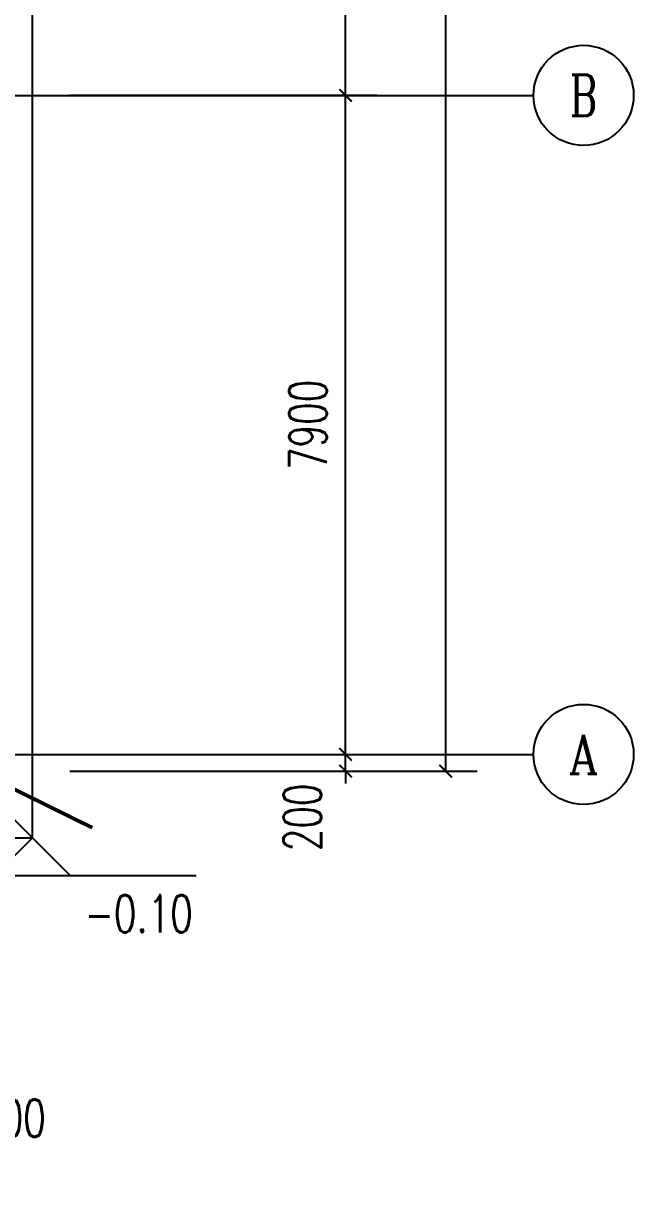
# Model space of a CAD drawing. Extents: x 1162612 to 1711260, y -157368 to 197905.
# Drawn here: x 1677381 to 1684689, y -75115 to -61100 of the extents above; entities that cross this region are included whole.
import ezdxf
from ezdxf.enums import TextEntityAlignment as Align

# ---------------------------------------------------------------- set-up
doc = ezdxf.new("R2010")
doc.units = 0
doc.header["$LTSCALE"] = 1000
doc.header["$MEASUREMENT"] = 0
doc.linetypes.add('CENTER2', pattern=[1.14, 0.75, -0.13, 0.13, -0.13])
doc.linetypes.add('DOTE', pattern=[2.42, 2, -0.2, 0.02, -0.2])
doc.layers.get('0').update_dxf_attribs({"linetype": 'CONTINUOUS'})
doc.layers.get('DEFPOINTS').update_dxf_attribs({"linetype": 'CONTINUOUS'})
for name, color, linetype in [('AXIS', 3, 'CONTINUOUS'), ('AXIS_TEXT', 7, 'CONTINUOUS'), ('DIM_ELEV', 3, 'CONTINUOUS'), ('DOTE', 1, 'DOTE'), ('GROUND', 2, 'CONTINUOUS'), ('PUB_TEXT', 7, 'CONTINUOUS'), ('WIRE-接地', 4, 'CONTINUOUS')]:
    doc.layers.add(name, color=color, linetype=linetype)
doc.styles.add('_TCH_AXIS', font='COMPLEX', dxfattribs={"bigfont": 'GBCBIG'})
doc.styles.add('_TCH_DIM', font='SIMPLEX', dxfattribs={"bigfont": 'GBCBIG'})
doc.styles.add('COMPLEX', font='COMPLEX')
doc.styles.add('DIM_FONT', font='SIMPLEX', dxfattribs={"width": 0.7, "bigfont": 'GBCBIG'})
doc.dimstyles.new('DIMN150', dxfattribs={"dimscale": 1.5, "dimtxt": 300, "dimasz": 100, "dimexe": 250, "dimexo": 300, "dimgap": 150, "dimtad": 1, "dimdec": 0, "dimzin": 0, "dimtxsty": 'DIM_FONT', "dimblk": 'ARCHTICK', "dimcen": 0.09, "dimclrt": 7, "dimazin": 3, "dimtfac": 1, "dimtdec": 0, "dimtix": 1, "dimtmove": 0, "dimatfit": 3, "dimtolj": 1, "dimtzin": 0})

# ---------------------------------------------------------------- blocks, each defined once
blk = doc.blocks.new('_ARCHTICK')
at = {"color": 0, "linetype": 'BYBLOCK', "const_width": 0.15}
blk.add_lwpolyline([(-0.5, -0.5), (0.5, 0.5)], dxfattribs=at)
blk = doc.blocks.new('*D128')
at = {"layer": 'AXIS', "color": 0}
for p, q in [((1785664, 65727), (1785664, 61924)), ((1785864, 65727), (1785864, 61924)), ((1785664, 62299), (1785514, 62299)), ((1785664, 62299), (1785864, 62299)), ((1785864, 62299), (1786014, 62299))]:
    blk.add_line(p, q, dxfattribs=at)
at = {"layer": 'DEFPOINTS', "color": 0}
for p in [(1785664, 66177), (1785864, 66177), (1785864, 62299)]:
    blk.add_point(p, dxfattribs=at)
at = {"layer": 'AXIS', "color": 0, "xscale": 150, "yscale": 150, "zscale": 150}
blk.add_blockref('_ARCHTICK', (1785664, 62299), dxfattribs=at)
at = {"layer": 'AXIS', "color": 0, "xscale": 150, "yscale": 150, "zscale": 150, "rotation": 180}
blk.add_blockref('_ARCHTICK', (1785864, 62299), dxfattribs=at)
at = {"layer": 'AXIS', "color": 7, "insert": (1786419, 62817), "char_height": 450, "attachment_point": 5, "style": 'DIM_FONT'}
blk.add_mtext('\\A1;200', dxfattribs=at)
blk = doc.blocks.new('_AXISO')
blk.add_circle((0, 0), 0.5)
at = {"layer": 'AXIS_TEXT', "style": 'COMPLEX', "width": 1.041667}
blk.add_attdef('A', text='', height=0.56, dxfattribs=at).set_placement((-0.25, -0.28), (0.25, -0.28), align=Align.FIT)
blk = doc.blocks.new('*D148')
at = {"layer": 'AXIS', "color": 0}
for p, q in [((1787114, 98977), (1791989, 98977)), ((1791614, 66977), (1791614, 98977)), ((1787114, 66977), (1791989, 66977))]:
    blk.add_line(p, q, dxfattribs=at)
at = {"layer": 'DEFPOINTS', "color": 0}
for p in [(1786664, 98977), (1791614, 98977), (1786664, 66977)]:
    blk.add_point(p, dxfattribs=at)
at = {"layer": 'AXIS', "color": 0, "xscale": 150, "yscale": 150, "zscale": 150}
for p, rotation in [((1791614, 98977), 90), ((1791614, 66977), 270)]:
    blk.add_blockref('_ARCHTICK', p, dxfattribs=dict(at, rotation=rotation))
at = {"layer": 'AXIS', "color": 7, "insert": (1791164, 82977), "char_height": 450, "attachment_point": 5, "rotation": 90, "style": 'DIM_FONT'}
blk.add_mtext('\\A1;32000', dxfattribs=at)
blk = doc.blocks.new('*D149')
at = {"layer": 'AXIS', "color": 0}
for p, q in [((1790414, 67177), (1790414, 67327)), ((1787114, 67177), (1790789, 67177)), ((1790414, 66977), (1790414, 67177)), ((1787114, 66977), (1790789, 66977)), ((1790414, 66977), (1790414, 66827))]:
    blk.add_line(p, q, dxfattribs=at)
at = {"layer": 'DEFPOINTS', "color": 0}
for p in [(1786664, 67177), (1790414, 67177), (1786664, 66977)]:
    blk.add_point(p, dxfattribs=at)
at = {"layer": 'AXIS', "color": 0, "xscale": 150, "yscale": 150, "zscale": 150}
for p, rotation in [((1790414, 67177), 270), ((1790414, 66977), 90)]:
    blk.add_blockref('_ARCHTICK', p, dxfattribs=dict(at, rotation=rotation))
at = {"layer": 'AXIS', "color": 7, "insert": (1789897, 66422), "char_height": 450, "attachment_point": 5, "rotation": 90, "style": 'DIM_FONT'}
blk.add_mtext('\\A1;200', dxfattribs=at)
blk = doc.blocks.new('*D150')
at = {"layer": 'AXIS', "color": 0}
for p, q in [((1787114, 75077), (1790789, 75077)), ((1790414, 67177), (1790414, 75077)), ((1787114, 67177), (1790789, 67177))]:
    blk.add_line(p, q, dxfattribs=at)
at = {"layer": 'DEFPOINTS', "color": 0}
for p in [(1786664, 75077), (1790414, 75077), (1786664, 67177)]:
    blk.add_point(p, dxfattribs=at)
at = {"layer": 'AXIS', "color": 0, "xscale": 150, "yscale": 150, "zscale": 150}
for p, rotation in [((1790414, 75077), 90), ((1790414, 67177), 270)]:
    blk.add_blockref('_ARCHTICK', p, dxfattribs=dict(at, rotation=rotation))
at = {"layer": 'AXIS', "color": 7, "insert": (1789964, 71127), "char_height": 450, "attachment_point": 5, "rotation": 90, "style": 'DIM_FONT'}
blk.add_mtext('\\A1;7900', dxfattribs=at)
blk = doc.blocks.new('*D151')
at = {"layer": 'AXIS', "color": 0}
for p, q in [((1787114, 82977), (1790789, 82977)), ((1790414, 75077), (1790414, 82977)), ((1787114, 75077), (1790789, 75077))]:
    blk.add_line(p, q, dxfattribs=at)
at = {"layer": 'DEFPOINTS', "color": 0}
for p in [(1786664, 82977), (1790414, 82977), (1786664, 75077)]:
    blk.add_point(p, dxfattribs=at)
at = {"layer": 'AXIS', "color": 0, "xscale": 150, "yscale": 150, "zscale": 150}
for p, rotation in [((1790414, 82977), 90), ((1790414, 75077), 270)]:
    blk.add_blockref('_ARCHTICK', p, dxfattribs=dict(at, rotation=rotation))
at = {"layer": 'AXIS', "color": 7, "insert": (1789964, 79027), "char_height": 450, "attachment_point": 5, "rotation": 90, "style": 'DIM_FONT'}
blk.add_mtext('\\A1;7900', dxfattribs=at)
blk = doc.blocks.new('D2222')
at = {"layer": 'AXIS', "color": 8}
for p, q in [((1786664.1, 75076.5), (1792664.1, 75076.5)), ((1786664.1, 67176.5), (1792664.1, 67176.5))]:
    blk.add_line(p, q, dxfattribs=at)
at = {"layer": 'DIM_ELEV', "color": 8}
for p, q in [((1786664.1, 66176.5), (1786214.1, 65726.5)), ((1786664.1, 66176.5), (1787114.1, 65726.5)), ((1786214.1, 65726.5), (1788623.2, 65726.5))]:
    blk.add_line(p, q, dxfattribs=at)
at = {"layer": 'DOTE', "color": 8}
for p, q in [((1734064.1, 75076.5), (1786664.1, 75076.5)), ((1734064.1, 67176.5), (1786664.1, 67176.5))]:
    blk.add_line(p, q, dxfattribs=at)
at = {"layer": 'GROUND', "color": 8}
for p, q in [((1786664.1, 66176.5), (1786664.1, 99776.5)), ((1785864.1, 66976.5), (1786664.1, 66176.5)), ((1774666.9, 66176.5), (1786664.1, 66176.5))]:
    blk.add_line(p, q, dxfattribs=at)
at = {"layer": 'AXIS', "color": 8}
ref = blk.add_blockref('_AXISO', (1793264.1, 75076.5), dxfattribs=dict(at, xscale=1200, yscale=1200, zscale=1200))
ref.add_attrib('A', 'B', dxfattribs={"layer": 'AXIS_TEXT', "color": 8, "height": 493.2, "style": '_TCH_AXIS', "width": 0.823529}).set_placement((1793099.7, 74829.9), (1793428.5, 74829.9), align=Align.FIT)
ref = blk.add_blockref('_AXISO', (1793264.1, 67176.5), dxfattribs=dict(at, xscale=1200, yscale=1200, zscale=1200))
ref.add_attrib('A', 'A', dxfattribs={"layer": 'AXIS_TEXT', "color": 8, "height": 468.8, "style": '_TCH_AXIS', "width": 0.888889}).set_placement((1793085.5, 66942.2), (1793442.7, 66942.2), align=Align.FIT)
at = {"layer": 'PUB_TEXT', "color": 7, "style": '_TCH_DIM', "width": 0.705882}
blk.add_text('-0.10', height=446.25, dxfattribs=at).set_placement((1787288.2, 65044))
at = {"layer": 'AXIS', "color": 8}
for p1, p2, distance, picture, middle in [((1786664.1, 66976.5), (1786664.1, 98976.5), -4950, '*D148', (1791164.1, 82976.5)), ((1786664.1, 75076.5), (1786664.1, 82976.5), -3750, '*D151', (1789964.1, 79026.5)), ((1786664.1, 67176.5), (1786664.1, 75076.5), -3750, '*D150', (1789964.1, 71126.5))]:
    dim = blk.add_aligned_dim(p1=p1, p2=p2, distance=distance, dimstyle='DIMN150', dxfattribs=at)
    dim.commit()
    dim.dimension.update_dxf_attribs({"geometry": picture, "text_midpoint": middle})
for base, p1, p2, angle, picture, middle in [((1790414.1, 67176.5), (1786664.1, 66976.5), (1786664.1, 67176.5), 90, '*D149', (1789896.6, 66421.5)), ((1785864.1, 62299.3), (1785664.1, 66176.5), (1785864.1, 66176.5), 0, '*D128', (1786419.1, 62816.8))]:
    dim = blk.add_linear_dim(base=base, p1=p1, p2=p2, angle=angle, dimstyle='DIMN150', dxfattribs=at)
    dim.commit()
    dim.dimension.update_dxf_attribs({"geometry": picture, "text_midpoint": middle, "dimtype": 161})

msp = doc.modelspace()

# ---------------------------------------------------------------- linework, layer by layer
at = {"layer": 'WIRE-接地', "linetype": 'CENTER2', "const_width": 45}
msp.add_lwpolyline([(1678206, -70741), (1676533, -69916)], dxfattribs=at)

# ---------------------------------------------------------------- block references
msp.add_blockref('D2222', (-109175, -137039))

doc.saveas('drawing.dxf')
